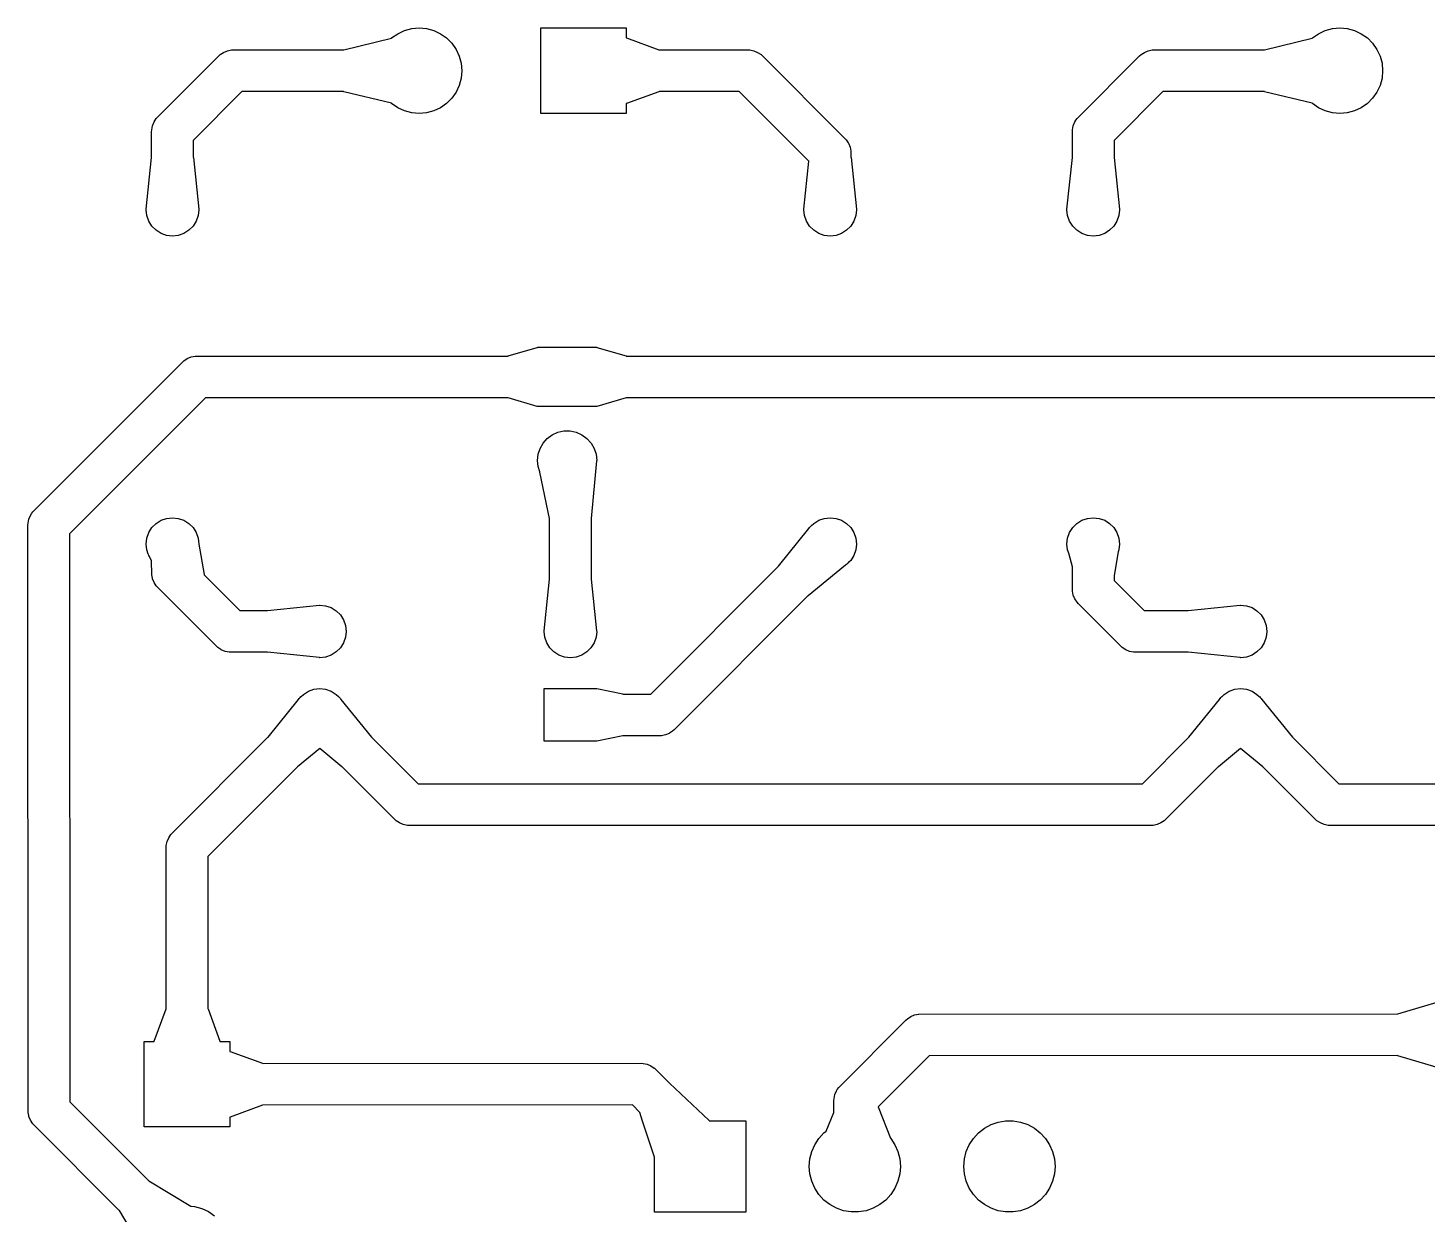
# Model space of a CAD drawing. Extents: x 52 to 194, y -148 to -75.
# Drawn here: x 51.86 to 94.4, y -111.45 to -75.39 of the extents above; entities that cross this region are included whole.
import ezdxf

# ---------------------------------------------------------------- set-up
doc = ezdxf.new("R2010")
doc.units = 0
doc.layers.add('BLACK', color=7, linetype='CONTINUOUS')

msp = doc.modelspace()

# ---------------------------------------------------------------- linework, layer by layer
at = {"layer": 'BLACK', "linetype": 'CONTINUOUS'}
for p, q in [((61.458934, -76.057826), (62.908382, -75.705135)), ((62.908382, -75.705135), (62.914376, -75.699142)), ((62.914376, -75.699142), (63.1, -75.569167)), ((63.1, -75.569167), (63.305374, -75.4734)), ((63.305374, -75.4734), (63.524257, -75.41475)), ((63.524257, -75.41475), (63.75, -75.395)), ((63.75, -75.395), (63.975743, -75.41475)), ((63.975743, -75.41475), (64.194626, -75.4734)), ((64.194626, -75.4734), (64.4, -75.569167)), ((64.4, -75.569167), (64.585624, -75.699142)), ((64.585624, -75.699142), (64.745858, -75.859376)), ((67.45, -77.995), (67.45, -75.395)), ((67.45, -75.395), (70.05, -75.395)), ((70.05, -75.395), (70.05, -75.697548)), ((70.05, -75.697548), (70.053547, -75.696595)), ((70.053547, -75.696595), (70.056041, -75.697205)), ((70.056041, -75.697205), (71.042313, -76.057194)), ((89.458934, -76.057826), (90.908382, -75.705135)), ((90.908382, -75.705135), (90.914376, -75.699142)), ((90.914376, -75.699142), (91.1, -75.569167)), ((91.1, -75.569167), (91.305374, -75.4734)), ((91.305374, -75.4734), (91.524257, -75.41475)), ((91.524257, -75.41475), (91.75, -75.395)), ((91.75, -75.395), (91.975743, -75.41475)), ((91.975743, -75.41475), (92.194626, -75.4734)), ((92.194626, -75.4734), (92.4, -75.569167)), ((92.4, -75.569167), (92.585624, -75.699142)), ((92.585624, -75.699142), (92.745858, -75.859376)), ((57.70216, -76.204138), (57.805663, -76.13498)), ((57.805663, -76.13498), (57.920669, -76.087343)), ((57.920669, -76.087343), (58.042759, -76.063057)), ((58.042759, -76.063057), (58.044625, -76.063057)), ((58.044625, -76.063057), (61.453298, -76.06123)), ((61.453298, -76.06123), (61.453427, -76.060921)), ((61.453427, -76.060921), (61.458934, -76.057826)), ((64.745858, -75.859376), (64.875833, -76.045)), ((64.875833, -76.045), (64.9716, -76.250374)), ((71.042313, -76.057194), (71.047146, -76.061631)), ((71.047146, -76.061631), (73.745, -76.06)), ((73.745, -76.06), (73.807221, -76.063057)), ((73.807221, -76.063057), (73.807241, -76.063057)), ((73.807241, -76.063057), (73.929331, -76.087343)), ((73.929331, -76.087343), (74.044337, -76.13498)), ((74.044337, -76.13498), (74.14784, -76.204138)), ((85.70216, -76.204138), (85.805663, -76.13498)), ((85.805663, -76.13498), (85.920669, -76.087343)), ((85.920669, -76.087343), (86.042759, -76.063057)), ((86.042759, -76.063057), (86.044625, -76.063057)), ((86.044625, -76.063057), (89.453298, -76.06123)), ((89.453298, -76.06123), (89.453427, -76.060921)), ((89.453427, -76.060921), (89.458934, -76.057826)), ((92.745858, -75.859376), (92.875833, -76.045)), ((92.875833, -76.045), (92.9716, -76.250374)), ((55.759576, -78.146721), (57.655987, -76.245987)), ((57.655987, -76.245987), (57.702149, -76.204148)), ((57.702149, -76.204148), (57.70216, -76.204138)), ((64.9716, -76.250374), (65.03025, -76.469257)), ((65.03025, -76.469257), (65.05, -76.695)), ((74.14784, -76.204138), (74.148428, -76.204726)), ((74.148428, -76.204726), (76.699013, -78.750987)), ((83.759576, -78.146721), (85.655987, -76.245987)), ((85.655987, -76.245987), (85.702149, -76.204148)), ((85.702149, -76.204148), (85.70216, -76.204138)), ((92.9716, -76.250374), (93.03025, -76.469257)), ((93.03025, -76.469257), (93.05, -76.695)), ((65.03025, -76.920743), (64.9716, -77.139626)), ((65.05, -76.695), (65.03025, -76.920743)), ((93.03025, -76.920743), (92.9716, -77.139626)), ((93.05, -76.695), (93.03025, -76.920743)), ((58.364367, -77.329861), (56.882353, -78.815254)), ((61.453507, -77.328205), (58.364367, -77.329861)), ((61.458934, -77.332173), (61.453507, -77.328205)), ((62.908381, -77.684863), (61.458934, -77.332173)), ((64.875833, -77.345), (64.745858, -77.530624)), ((64.9716, -77.139626), (64.875833, -77.345)), ((71.042312, -77.332806), (70.056041, -77.692794)), ((71.046573, -77.330088), (71.042312, -77.332806)), ((71.047184, -77.32861), (71.046573, -77.330088)), ((73.479425, -77.32714), (71.047184, -77.32861)), ((75.601994, -79.446111), (73.479425, -77.32714)), ((86.364367, -77.329861), (84.882353, -78.815254)), ((89.453507, -77.328205), (86.364367, -77.329861)), ((89.458934, -77.332173), (89.453507, -77.328205)), ((90.908381, -77.684863), (89.458934, -77.332173)), ((92.875833, -77.345), (92.745858, -77.530624)), ((92.9716, -77.139626), (92.875833, -77.345)), ((62.914376, -77.690858), (62.908381, -77.684863)), ((63.1, -77.820833), (62.914376, -77.690858)), ((63.305374, -77.9166), (63.1, -77.820833)), ((64.4, -77.820833), (64.194626, -77.9166)), ((64.585624, -77.690858), (64.4, -77.820833)), ((64.745858, -77.530624), (64.585624, -77.690858)), ((70.056041, -77.692794), (70.05, -77.692535)), ((70.05, -77.692535), (70.05, -77.995)), ((90.914376, -77.690858), (90.908381, -77.684863)), ((91.1, -77.820833), (90.914376, -77.690858)), ((91.305374, -77.9166), (91.1, -77.820833)), ((92.4, -77.820833), (92.194626, -77.9166)), ((92.585624, -77.690858), (92.4, -77.820833)), ((92.745858, -77.530624), (92.585624, -77.690858)), ((55.642343, -78.365669), (55.68998, -78.250663)), ((55.68998, -78.250663), (55.723389, -78.200663)), ((55.723389, -78.200663), (55.759138, -78.14716)), ((55.759138, -78.14716), (55.759576, -78.146721)), ((63.524257, -77.97525), (63.305374, -77.9166)), ((63.75, -77.995), (63.524257, -77.97525)), ((63.975743, -77.97525), (63.75, -77.995)), ((64.194626, -77.9166), (63.975743, -77.97525)), ((70.05, -77.995), (67.45, -77.995)), ((83.642343, -78.365669), (83.68998, -78.250663)), ((83.68998, -78.250663), (83.723389, -78.200663)), ((83.723389, -78.200663), (83.759138, -78.14716)), ((83.759138, -78.14716), (83.759576, -78.146721)), ((91.524257, -77.97525), (91.305374, -77.9166)), ((91.75, -77.995), (91.524257, -77.97525)), ((91.975743, -77.97525), (91.75, -77.995)), ((92.194626, -77.9166), (91.975743, -77.97525)), ((55.615, -78.55), (55.618057, -78.487779)), ((55.615976, -79.326688), (55.615, -78.55)), ((55.618057, -78.487759), (55.642343, -78.365669)), ((55.618057, -78.487779), (55.618057, -78.487759)), ((83.615, -78.55), (83.618057, -78.487779)), ((83.615976, -79.326688), (83.615, -78.55)), ((83.618057, -78.487759), (83.642343, -78.365669)), ((83.618057, -78.487779), (83.618057, -78.487759)), ((56.882353, -78.815254), (56.882993, -79.324005)), ((76.699013, -78.750987), (76.740852, -78.79715)), ((76.740852, -78.79715), (76.740862, -78.79716)), ((76.740862, -78.79716), (76.798057, -78.882759)), ((76.798057, -78.882759), (76.81002, -78.900663)), ((76.81002, -78.900663), (76.857657, -79.015669)), ((76.857657, -79.015669), (76.881943, -79.137759)), ((84.882353, -78.815254), (84.882993, -79.324005)), ((55.451327, -80.907129), (55.613917, -79.330499)), ((55.613917, -79.330499), (55.615976, -79.326688)), ((56.882993, -79.324005), (56.886083, -79.3305)), ((56.886083, -79.3305), (57.048671, -80.907116)), ((75.451327, -80.907129), (75.601994, -79.446111)), ((76.881943, -79.137759), (76.881943, -79.138341)), ((76.881943, -79.138341), (76.88226, -79.323237)), ((76.88226, -79.323237), (76.882718, -79.323427)), ((76.882718, -79.323427), (76.886083, -79.3305)), ((76.886083, -79.3305), (77.048671, -80.907116)), ((83.451327, -80.907129), (83.613917, -79.330499)), ((83.613917, -79.330499), (83.615976, -79.326688)), ((84.882993, -79.324005), (84.886083, -79.3305)), ((84.886083, -79.3305), (85.048671, -80.907116)), ((55.45, -80.92), (55.451306, -80.9084)), ((55.470058, -81.098017), (55.45, -80.92)), ((55.451266, -80.908301), (55.451327, -80.907129)), ((55.451306, -80.9084), (55.451266, -80.908301)), ((55.529225, -81.267107), (55.470058, -81.098017)), ((57.029942, -81.098017), (56.970775, -81.267107)), ((57.05, -80.92), (57.029942, -81.098017)), ((57.048671, -80.907116), (57.048581, -80.907414)), ((57.048581, -80.907414), (57.05, -80.92)), ((75.45, -80.92), (75.451306, -80.9084)), ((75.470058, -81.098017), (75.45, -80.92)), ((75.451266, -80.908301), (75.451327, -80.907129)), ((75.451306, -80.9084), (75.451266, -80.908301)), ((75.529225, -81.267107), (75.470058, -81.098017)), ((77.029942, -81.098017), (76.970775, -81.267107)), ((77.05, -80.92), (77.029942, -81.098017)), ((77.048671, -80.907116), (77.048581, -80.907414)), ((77.048581, -80.907414), (77.05, -80.92)), ((83.45, -80.92), (83.451306, -80.9084)), ((83.470058, -81.098017), (83.45, -80.92)), ((83.451266, -80.908301), (83.451327, -80.907129)), ((83.451306, -80.9084), (83.451266, -80.908301)), ((83.529225, -81.267107), (83.470058, -81.098017)), ((85.029942, -81.098017), (84.970775, -81.267107)), ((85.05, -80.92), (85.029942, -81.098017)), ((85.048671, -80.907116), (85.048581, -80.907414)), ((85.048581, -80.907414), (85.05, -80.92)), ((55.624535, -81.418792), (55.529225, -81.267107)), ((55.751208, -81.545465), (55.624535, -81.418792)), ((55.902893, -81.640775), (55.751208, -81.545465)), ((56.071983, -81.699942), (55.902893, -81.640775)), ((56.597107, -81.640775), (56.428017, -81.699942)), ((56.748792, -81.545465), (56.597107, -81.640775)), ((56.875465, -81.418792), (56.748792, -81.545465)), ((56.970775, -81.267107), (56.875465, -81.418792)), ((75.624535, -81.418792), (75.529225, -81.267107)), ((75.751208, -81.545465), (75.624535, -81.418792)), ((75.902893, -81.640775), (75.751208, -81.545465)), ((76.071983, -81.699942), (75.902893, -81.640775)), ((76.597107, -81.640775), (76.428017, -81.699942)), ((76.748792, -81.545465), (76.597107, -81.640775)), ((76.875465, -81.418792), (76.748792, -81.545465)), ((76.970775, -81.267107), (76.875465, -81.418792)), ((83.624535, -81.418792), (83.529225, -81.267107)), ((83.751208, -81.545465), (83.624535, -81.418792)), ((83.902893, -81.640775), (83.751208, -81.545465)), ((84.071983, -81.699942), (83.902893, -81.640775)), ((84.597107, -81.640775), (84.428017, -81.699942)), ((84.748792, -81.545465), (84.597107, -81.640775)), ((84.875465, -81.418792), (84.748792, -81.545465)), ((84.970775, -81.267107), (84.875465, -81.418792)), ((56.25, -81.72), (56.071983, -81.699942)), ((56.428017, -81.699942), (56.25, -81.72)), ((76.25, -81.72), (76.071983, -81.699942)), ((76.428017, -81.699942), (76.25, -81.72)), ((84.25, -81.72), (84.071983, -81.699942)), ((84.428017, -81.699942), (84.25, -81.72)), ((56.550987, -85.550987), (56.59715, -85.509147)), ((56.59715, -85.509147), (56.59716, -85.509138)), ((56.59716, -85.509138), (56.700663, -85.43998)), ((56.700663, -85.43998), (56.815669, -85.392343)), ((56.815669, -85.392343), (56.937759, -85.368057)), ((56.937759, -85.368057), (56.941458, -85.368057)), ((56.941458, -85.368057), (66.453424, -85.365485)), ((66.453424, -85.365485), (66.453427, -85.365479)), ((66.453427, -85.365479), (66.458395, -85.362528)), ((66.458395, -85.362528), (67.343339, -85.101961)), ((67.343339, -85.101961), (67.35, -85.102672)), ((67.35, -85.102672), (67.35, -85.1)), ((67.35, -85.1), (69.15, -85.1)), ((69.15, -85.1), (69.15, -85.102874)), ((69.15, -85.102874), (69.153362, -85.101485)), ((69.153362, -85.101485), (69.156659, -85.10196)), ((69.156659, -85.10196), (70.041605, -85.362528)), ((70.041605, -85.362528), (70.048375, -85.367993)), ((70.048375, -85.367993), (95.4, -85.367117)), ((52.002189, -90.104108), (56.550987, -85.550987)), ((57.258991, -86.634929), (53.123998, -90.773853)), ((66.452168, -86.632444), (57.258991, -86.634929)), ((66.458395, -86.637471), (66.452168, -86.632444)), ((67.343338, -86.898038), (66.458395, -86.637471)), ((70.041605, -86.637471), (69.156661, -86.898038)), ((70.045869, -86.634937), (70.041605, -86.637471)), ((95.4, -86.634061), (70.045869, -86.634937)), ((67.346636, -86.898514), (67.343338, -86.898038)), ((67.35, -86.897123), (67.346636, -86.898514)), ((67.35, -86.9), (67.35, -86.897123)), ((69.15, -86.9), (67.35, -86.9)), ((69.156661, -86.898038), (69.15, -86.897326)), ((69.15, -86.897326), (69.15, -86.9)), ((67.427809, -88.173937), (67.521885, -88.010993)), ((67.521885, -88.010993), (67.647782, -87.87117)), ((67.647782, -87.87117), (67.8, -87.760577)), ((67.8, -87.760577), (67.971885, -87.684049)), ((67.971885, -87.684049), (68.155924, -87.64493)), ((68.155924, -87.64493), (68.344076, -87.64493)), ((68.344076, -87.64493), (68.528115, -87.684049)), ((68.528115, -87.684049), (68.7, -87.760577)), ((68.7, -87.760577), (68.852218, -87.87117)), ((68.852218, -87.87117), (68.978115, -88.010993)), ((68.978115, -88.010993), (69.072191, -88.173937)), ((67.35, -88.54), (67.369667, -88.352879)), ((67.369667, -88.352879), (67.427809, -88.173937)), ((69.072191, -88.173937), (69.130333, -88.352879)), ((69.130333, -88.352879), (69.15, -88.54)), ((67.369667, -88.727121), (67.35, -88.54)), ((67.421717, -88.887315), (67.369667, -88.727121)), ((67.420462, -88.893877), (67.421717, -88.887315)), ((67.712806, -90.309489), (67.420462, -88.893877)), ((69.148816, -88.552765), (68.985984, -90.309489)), ((69.15, -88.54), (69.148789, -88.551513)), ((69.148789, -88.551513), (69.148866, -88.551698)), ((69.148866, -88.551698), (69.148816, -88.552765)), ((51.93198, -90.208663), (51.975816, -90.143058)), ((51.975816, -90.143058), (52.001138, -90.10516)), ((52.001138, -90.10516), (52.002189, -90.104108)), ((51.857, -90.508), (51.860057, -90.445779)), ((51.860057, -108.352336), (51.857, -90.508)), ((51.860057, -90.445759), (51.884343, -90.323669)), ((51.860057, -90.445779), (51.860057, -90.445759)), ((51.884343, -90.323669), (51.93198, -90.208663)), ((55.529225, -90.732893), (55.624535, -90.581208)), ((55.624535, -90.581208), (55.751208, -90.454535)), ((55.751208, -90.454535), (55.902893, -90.359225)), ((55.902893, -90.359225), (56.071983, -90.300058)), ((56.071983, -90.300058), (56.25, -90.28)), ((56.25, -90.28), (56.428017, -90.300058)), ((56.428017, -90.300058), (56.597107, -90.359225)), ((56.597107, -90.359225), (56.748792, -90.454535)), ((56.748792, -90.454535), (56.875465, -90.581208)), ((56.875465, -90.581208), (56.970775, -90.732893)), ((67.713072, -90.310775), (67.712806, -90.309489)), ((67.715993, -90.316194), (67.713072, -90.310775)), ((67.717075, -92.139655), (67.715993, -90.316194)), ((68.985984, -90.309489), (68.982972, -90.315201)), ((68.982972, -90.315201), (68.984054, -92.141237)), ((74.676273, -91.754169), (75.606186, -90.610409)), ((75.606186, -90.610409), (75.624535, -90.581208)), ((75.624535, -90.581208), (75.65338, -90.552362)), ((75.65338, -90.552362), (75.676145, -90.524363)), ((75.676145, -90.524363), (75.684022, -90.520107)), ((75.684022, -90.520107), (75.685265, -90.520477)), ((75.685265, -90.520477), (75.751208, -90.454535)), ((75.751208, -90.454535), (75.902893, -90.359225)), ((75.902893, -90.359225), (76.071983, -90.300058)), ((76.071983, -90.300058), (76.25, -90.28)), ((76.25, -90.28), (76.428017, -90.300058)), ((76.428017, -90.300058), (76.597107, -90.359225)), ((76.597107, -90.359225), (76.748792, -90.454535)), ((76.748792, -90.454535), (76.875465, -90.581208)), ((76.875465, -90.581208), (76.970775, -90.732893)), ((83.529225, -90.732893), (83.624535, -90.581208)), ((83.624535, -90.581208), (83.751208, -90.454535)), ((83.751208, -90.454535), (83.902893, -90.359225)), ((83.902893, -90.359225), (84.071983, -90.300058)), ((84.071983, -90.300058), (84.25, -90.28)), ((84.25, -90.28), (84.428017, -90.300058)), ((84.428017, -90.300058), (84.597107, -90.359225)), ((84.597107, -90.359225), (84.748792, -90.454535)), ((84.748792, -90.454535), (84.875465, -90.581208)), ((84.875465, -90.581208), (84.970775, -90.732893)), ((53.123998, -90.773853), (53.126955, -108.038018)), ((55.45, -91.08), (55.470058, -90.901983)), ((55.470058, -90.901983), (55.529225, -90.732893)), ((56.970775, -90.732893), (57.029942, -90.901983)), ((57.029942, -90.901983), (57.05, -91.08)), ((76.970775, -90.732893), (77.029942, -90.901983)), ((77.029942, -90.901983), (77.05, -91.08)), ((83.45, -91.08), (83.470058, -90.901983)), ((83.470058, -90.901983), (83.529225, -90.732893)), ((84.970775, -90.732893), (85.029942, -90.901983)), ((85.029942, -90.901983), (85.05, -91.08)), ((55.470058, -91.258017), (55.45, -91.08)), ((55.516158, -91.389765), (55.470058, -91.258017)), ((55.516875, -91.397487), (55.516158, -91.389765)), ((55.522777, -91.408679), (55.516875, -91.397487)), ((55.529225, -91.427107), (55.522777, -91.408679)), ((55.549553, -91.45946), (55.529225, -91.427107)), ((55.616662, -91.586726), (55.549553, -91.45946)), ((57.05, -91.08), (57.049408, -91.085249)), ((57.049408, -91.085249), (57.051702, -91.08966)), ((57.051702, -91.08966), (57.214142, -92.011177)), ((76.970775, -91.427107), (76.875465, -91.578792)), ((77.029942, -91.258017), (76.970775, -91.427107)), ((77.05, -91.08), (77.029942, -91.258017)), ((83.470058, -91.258017), (83.45, -91.08)), ((83.515129, -91.386824), (83.470058, -91.258017)), ((83.513575, -91.396061), (83.514725, -91.38718)), ((83.616488, -91.776933), (83.513575, -91.396061)), ((83.514725, -91.38718), (83.515129, -91.386824)), ((85.008313, -91.319828), (84.884112, -92.034371)), ((85.029942, -91.258017), (85.008313, -91.319828)), ((85.05, -91.08), (85.029942, -91.258017)), ((55.618057, -92.011936), (55.616662, -91.586726)), ((70.795821, -95.640286), (74.674916, -91.757987)), ((74.674916, -91.757987), (74.676273, -91.754169)), ((76.719582, -91.723818), (75.575833, -92.653724)), ((76.748792, -91.705465), (76.719582, -91.723818)), ((76.777646, -91.67661), (76.748792, -91.705465)), ((76.805635, -91.653855), (76.777646, -91.67661)), ((76.806517, -91.65306), (76.805635, -91.653855)), ((76.809954, -91.644792), (76.806517, -91.65306)), ((76.875465, -91.578792), (76.809811, -91.644445)), ((76.809811, -91.644445), (76.809954, -91.644792)), ((83.618057, -92.511772), (83.616488, -91.776933)), ((55.618057, -92.012241), (55.618057, -92.011936)), ((55.639047, -92.117759), (55.618057, -92.012241)), ((55.642343, -92.134331), (55.639047, -92.117759)), ((55.68998, -92.249337), (55.642343, -92.134331)), ((55.759138, -92.35284), (55.68998, -92.249337)), ((57.214142, -92.011177), (57.2127, -92.017677)), ((57.2127, -92.017677), (58.300286, -93.102694)), ((67.551327, -93.722129), (67.713917, -92.145499)), ((67.713917, -92.145499), (67.717075, -92.139655)), ((68.984054, -92.141237), (68.986083, -92.1455)), ((68.986083, -92.1455), (69.148671, -93.722116)), ((84.884112, -92.034371), (84.884444, -92.189991)), ((84.884444, -92.189991), (85.800179, -93.10275)), ((55.759147, -92.352849), (55.759138, -92.35284)), ((55.800987, -92.399013), (55.759147, -92.352849)), ((57.631736, -94.225438), (55.800987, -92.399013)), ((75.568866, -92.655802), (71.504013, -96.724013)), ((75.575833, -92.653724), (75.568866, -92.655802)), ((83.618057, -92.512241), (83.618057, -92.511772)), ((83.64203, -92.632759), (83.618057, -92.512241)), ((83.642343, -92.634331), (83.64203, -92.632759)), ((83.68998, -92.749337), (83.642343, -92.634331)), ((58.300286, -93.102694), (59.134504, -93.101769)), ((59.134504, -93.101769), (59.140499, -93.098917)), ((59.140499, -93.098917), (60.717117, -92.936328)), ((60.717117, -92.936328), (60.717417, -92.936417)), ((60.717417, -92.936417), (60.73, -92.935)), ((60.73, -92.935), (60.908017, -92.955058)), ((60.908017, -92.955058), (61.077107, -93.014225)), ((61.077107, -93.014225), (61.228792, -93.109535)), ((61.228792, -93.109535), (61.355465, -93.236208)), ((83.759138, -92.85284), (83.68998, -92.749337)), ((83.759147, -92.852849), (83.759138, -92.85284)), ((83.800987, -92.899013), (83.759147, -92.852849)), ((85.131852, -94.225554), (83.800987, -92.899013)), ((85.800179, -93.10275), (87.135076, -93.101497)), ((87.135076, -93.101497), (87.140499, -93.098917)), ((87.140499, -93.098917), (88.717117, -92.936328)), ((88.717117, -92.936328), (88.717417, -92.936417)), ((88.717417, -92.936417), (88.73, -92.935)), ((88.73, -92.935), (88.908017, -92.955058)), ((88.908017, -92.955058), (89.077107, -93.014225)), ((89.077107, -93.014225), (89.228792, -93.109535)), ((89.228792, -93.109535), (89.355465, -93.236208)), ((61.355465, -93.236208), (61.450775, -93.387893)), ((61.450775, -93.387893), (61.509942, -93.556983)), ((61.509942, -93.556983), (61.53, -93.735)), ((89.355465, -93.236208), (89.450775, -93.387893)), ((89.450775, -93.387893), (89.509942, -93.556983)), ((89.509942, -93.556983), (89.53, -93.735)), ((61.509942, -93.913017), (61.450775, -94.082107)), ((61.53, -93.735), (61.509942, -93.913017)), ((67.55, -93.735), (67.551306, -93.7234)), ((67.570058, -93.913017), (67.55, -93.735)), ((67.551266, -93.723301), (67.551327, -93.722129)), ((67.551306, -93.7234), (67.551266, -93.723301)), ((67.629225, -94.082107), (67.570058, -93.913017)), ((69.129942, -93.913017), (69.070775, -94.082107)), ((69.15, -93.735), (69.129942, -93.913017)), ((69.148671, -93.722116), (69.148581, -93.722414)), ((69.148581, -93.722414), (69.15, -93.735)), ((89.509942, -93.913017), (89.450775, -94.082107)), ((89.53, -93.735), (89.509942, -93.913017)), ((57.63216, -94.225862), (57.631736, -94.225438)), ((57.720697, -94.28502), (57.63216, -94.225862)), ((57.735663, -94.29502), (57.720697, -94.28502)), ((57.850669, -94.342657), (57.735663, -94.29502)), ((57.972759, -94.366943), (57.850669, -94.342657)), ((57.972779, -94.366943), (57.972759, -94.366943)), ((58.035, -94.37), (57.972779, -94.366943)), ((59.136237, -94.368778), (58.035, -94.37)), ((59.1405, -94.371082), (59.136237, -94.368778)), ((60.717116, -94.533671), (59.1405, -94.371082)), ((61.228792, -94.360465), (61.077107, -94.455775)), ((61.355465, -94.233792), (61.228792, -94.360465)), ((61.450775, -94.082107), (61.355465, -94.233792)), ((67.724535, -94.233792), (67.629225, -94.082107)), ((67.851208, -94.360465), (67.724535, -94.233792)), ((68.002893, -94.455775), (67.851208, -94.360465)), ((68.848792, -94.360465), (68.697107, -94.455775)), ((68.975465, -94.233792), (68.848792, -94.360465)), ((69.070775, -94.082107), (68.975465, -94.233792)), ((85.13216, -94.225862), (85.131852, -94.225554)), ((85.235663, -94.29502), (85.13216, -94.225862)), ((85.350669, -94.342657), (85.235663, -94.29502)), ((85.472759, -94.366942), (85.350669, -94.342657)), ((85.535, -94.37), (85.472759, -94.366942)), ((87.135716, -94.368497), (85.535, -94.37)), ((87.1405, -94.371082), (87.135716, -94.368497)), ((88.717116, -94.533671), (87.1405, -94.371082)), ((89.228792, -94.360465), (89.077107, -94.455775)), ((89.355465, -94.233792), (89.228792, -94.360465)), ((89.450775, -94.082107), (89.355465, -94.233792)), ((60.718301, -94.533733), (60.717116, -94.533671)), ((60.718398, -94.533692), (60.718301, -94.533733)), ((60.73, -94.535), (60.718398, -94.533692)), ((60.908017, -94.514942), (60.73, -94.535)), ((61.077107, -94.455775), (60.908017, -94.514942)), ((68.171983, -94.514942), (68.002893, -94.455775)), ((68.35, -94.535), (68.171983, -94.514942)), ((68.528017, -94.514942), (68.35, -94.535)), ((68.697107, -94.455775), (68.528017, -94.514942)), ((88.718301, -94.533733), (88.717116, -94.533671)), ((88.718398, -94.533692), (88.718301, -94.533733)), ((88.73, -94.535), (88.718398, -94.533692)), ((88.908017, -94.514942), (88.73, -94.535)), ((89.077107, -94.455775), (88.908017, -94.514942)), ((60.156145, -95.719363), (60.164022, -95.715107)), ((60.164022, -95.715107), (60.165265, -95.715477)), ((60.165265, -95.715477), (60.231208, -95.649535)), ((60.231208, -95.649535), (60.382893, -95.554225)), ((60.382893, -95.554225), (60.551983, -95.495058)), ((60.551983, -95.495058), (60.73, -95.475)), ((60.73, -95.475), (60.908017, -95.495058)), ((60.908017, -95.495058), (61.077107, -95.554225)), ((61.077107, -95.554225), (61.228792, -95.649535)), ((61.228792, -95.649535), (61.294445, -95.715188)), ((61.294445, -95.715188), (61.294792, -95.715045)), ((61.294792, -95.715045), (61.30306, -95.718482)), ((61.30306, -95.718482), (61.303855, -95.719364)), ((67.55, -97.075), (67.55, -95.475)), ((67.55, -95.475), (69.15, -95.475)), ((69.15, -95.475), (69.15, -95.477608)), ((69.15, -95.477608), (69.153815, -95.476031)), ((69.153815, -95.476031), (69.156163, -95.476271)), ((69.156163, -95.476271), (69.940663, -95.638074)), ((69.940663, -95.638074), (69.945309, -95.641226)), ((69.945309, -95.641226), (70.795821, -95.640286)), ((88.156145, -95.719363), (88.164022, -95.715107)), ((88.164022, -95.715107), (88.165265, -95.715477)), ((88.165265, -95.715477), (88.231208, -95.649535)), ((88.231208, -95.649535), (88.382893, -95.554225)), ((88.382893, -95.554225), (88.551983, -95.495058)), ((88.551983, -95.495058), (88.73, -95.475)), ((88.73, -95.475), (88.908017, -95.495058)), ((88.908017, -95.495058), (89.077107, -95.554225)), ((89.077107, -95.554225), (89.228792, -95.649535)), ((89.228792, -95.649535), (89.294445, -95.715188)), ((89.294445, -95.715188), (89.294792, -95.715045)), ((89.294792, -95.715045), (89.30306, -95.718482)), ((89.30306, -95.718482), (89.303855, -95.719364)), ((59.156273, -96.949169), (60.086186, -95.805409)), ((60.086186, -95.805409), (60.104535, -95.776208)), ((60.104535, -95.776208), (60.13338, -95.747362)), ((60.13338, -95.747362), (60.156145, -95.719363)), ((61.303855, -95.719364), (61.326615, -95.747358)), ((61.326615, -95.747358), (61.355465, -95.776208)), ((61.355465, -95.776208), (61.373816, -95.805413)), ((61.373816, -95.805413), (62.303724, -96.949167)), ((87.156273, -96.949169), (88.086186, -95.805409)), ((88.086186, -95.805409), (88.104535, -95.776208)), ((88.104535, -95.776208), (88.13338, -95.747362)), ((88.13338, -95.747362), (88.156145, -95.719363)), ((89.303855, -95.719364), (89.326615, -95.747358)), ((89.326615, -95.747358), (89.355465, -95.776208)), ((89.355465, -95.776208), (89.373816, -95.805413)), ((89.373816, -95.805413), (90.303724, -96.949167)), ((56.20508, -99.906217), (59.154771, -96.953397)), ((59.154771, -96.953397), (59.156273, -96.949169)), ((62.303724, -96.949167), (62.305436, -96.954904)), ((62.305436, -96.954904), (63.720753, -98.368013)), ((69.940663, -96.911925), (69.156171, -97.073727)), ((69.946573, -96.908739), (69.940663, -96.911925)), ((69.946781, -96.908235), (69.946573, -96.908739)), ((71.116336, -96.906943), (69.946781, -96.908235)), ((71.117241, -96.906943), (71.116336, -96.906943)), ((71.239331, -96.882657), (71.117241, -96.906943)), ((71.354337, -96.83502), (71.239331, -96.882657)), ((71.359584, -96.831514), (71.354337, -96.83502)), ((71.45784, -96.765862), (71.359584, -96.831514)), ((71.457849, -96.765852), (71.45784, -96.765862)), ((71.504013, -96.724013), (71.457849, -96.765852)), ((85.745901, -98.365035), (87.154459, -96.954275)), ((87.154459, -96.954275), (87.156273, -96.949169)), ((90.303724, -96.949167), (90.305436, -96.954904)), ((90.305436, -96.954904), (91.720753, -98.368014)), ((60.729999, -97.300604), (60.055833, -97.848724)), ((61.404167, -97.848724), (60.729999, -97.300604)), ((69.15, -97.075), (67.55, -97.075)), ((69.156171, -97.073727), (69.15, -97.072544)), ((69.15, -97.072544), (69.15, -97.075)), ((88.729999, -97.300604), (88.055833, -97.848724)), ((89.404167, -97.848724), (88.729999, -97.300604)), ((60.049258, -97.850685), (57.32708, -100.575751)), ((60.055833, -97.848724), (60.049258, -97.850685)), ((61.409273, -97.850538), (61.404167, -97.848724)), ((63.05152, -99.490222), (61.409273, -97.850538)), ((88.050095, -97.850435), (86.454013, -99.449013)), ((88.055833, -97.848724), (88.050095, -97.850435)), ((89.409273, -97.850538), (89.404167, -97.848724)), ((91.05152, -99.490222), (89.409273, -97.850538)), ((63.720753, -98.368013), (85.745901, -98.365035)), ((91.720753, -98.368014), (113.935901, -98.365034)), ((63.05216, -99.490862), (63.05152, -99.490222)), ((63.155663, -99.56002), (63.05216, -99.490862)), ((86.40784, -99.490862), (86.304337, -99.56002)), ((86.407849, -99.490852), (86.40784, -99.490862)), ((86.454013, -99.449013), (86.407849, -99.490852)), ((91.05216, -99.490862), (91.05152, -99.490222)), ((91.155663, -99.56002), (91.05216, -99.490862)), ((56.13498, -100.010663), (56.204138, -99.90716)), ((56.204138, -99.90716), (56.20508, -99.906217)), ((63.270669, -99.607657), (63.155663, -99.56002)), ((63.392759, -99.631943), (63.270669, -99.607657)), ((63.392779, -99.631943), (63.392759, -99.631943)), ((63.455, -99.635), (63.392779, -99.631943)), ((86.059847, -99.631943), (63.455, -99.635)), ((86.067241, -99.631943), (86.059847, -99.631943)), ((86.189331, -99.607657), (86.067241, -99.631943)), ((86.304337, -99.56002), (86.189331, -99.607657)), ((91.270669, -99.607657), (91.155663, -99.56002)), ((91.392759, -99.631943), (91.270669, -99.607657)), ((91.392779, -99.631943), (91.392759, -99.631943)), ((91.455, -99.635), (91.392779, -99.631943)), ((114.249784, -99.631943), (91.455, -99.635)), ((56.06, -100.31), (56.063057, -100.247779)), ((56.062062, -105.202384), (56.06, -100.31)), ((56.063057, -100.247759), (56.087343, -100.125669)), ((56.063057, -100.247779), (56.063057, -100.247759)), ((56.087343, -100.125669), (56.13498, -100.010663)), ((57.32708, -100.575751), (57.329031, -105.202989)), ((93.508357, -105.362509), (94.711111, -105.004136)), ((55.697205, -106.193958), (56.057194, -105.207688)), ((56.057194, -105.207688), (56.062062, -105.202384)), ((57.329031, -105.202989), (57.330088, -105.203427)), ((57.330088, -105.203427), (57.332806, -105.207688)), ((57.332806, -105.207688), (57.692794, -106.193958)), ((78.59716, -105.509138), (78.700663, -105.43998)), ((78.700663, -105.43998), (78.815669, -105.392343)), ((78.815669, -105.392343), (78.937759, -105.368057)), ((78.937759, -105.368057), (78.943666, -105.368057)), ((78.943666, -105.368057), (93.503367, -105.365591)), ((93.503367, -105.365591), (93.503427, -105.365449)), ((93.503427, -105.365449), (93.508357, -105.362509)), ((76.50961, -107.596687), (78.550987, -105.550987)), ((78.550987, -105.550987), (78.597149, -105.509148)), ((78.597149, -105.509148), (78.59716, -105.509138)), ((55.395, -108.8), (55.395, -106.2)), ((55.395, -106.2), (55.697549, -106.2)), ((55.696595, -106.196452), (55.697205, -106.193958)), ((55.697549, -106.2), (55.696595, -106.196452)), ((57.692794, -106.193958), (57.692535, -106.2)), ((57.692535, -106.2), (57.995, -106.2)), ((57.995, -106.2), (57.995, -106.502548)), ((57.995, -106.502548), (57.998547, -106.501595)), ((57.998547, -106.501595), (58.001041, -106.502205)), ((58.001041, -106.502205), (58.987313, -106.862194)), ((79.259235, -106.634956), (77.707544, -108.189934)), ((93.502272, -106.632544), (79.259235, -106.634956)), ((93.508359, -106.63749), (93.502272, -106.632544)), ((94.71111, -106.995862), (93.508359, -106.63749)), ((58.987313, -106.862194), (58.993133, -106.867537)), ((58.993133, -106.867537), (70.5, -106.865)), ((70.5, -106.865), (70.562221, -106.868057)), ((70.562221, -106.868057), (70.562241, -106.868057)), ((70.562241, -106.868057), (70.684331, -106.892343)), ((70.684331, -106.892343), (70.799337, -106.93998)), ((70.799337, -106.93998), (70.90284, -107.009138)), ((70.90284, -107.009138), (70.903265, -107.009563)), ((70.903265, -107.009563), (71.356501, -107.461737)), ((71.356501, -107.461737), (71.362673, -107.464193)), ((71.362673, -107.464193), (72.573003, -108.608054)), ((76.463771, -107.665057), (76.509138, -107.59716)), ((76.509138, -107.59716), (76.50961, -107.596687)), ((53.126955, -108.038018), (55.529694, -110.438311)), ((76.365, -108), (76.368057, -107.937779)), ((76.365526, -108.355277), (76.365, -108)), ((76.368057, -107.937759), (76.392343, -107.815669)), ((76.368057, -107.937779), (76.368057, -107.937759)), ((76.392343, -107.815669), (76.43998, -107.700663)), ((76.43998, -107.700663), (76.463771, -107.665057)), ((51.860057, -108.359241), (51.860057, -108.352336)), ((51.879248, -108.455718), (51.860057, -108.359241)), ((51.884343, -108.481331), (51.879248, -108.455718)), ((51.93198, -108.596337), (51.884343, -108.481331)), ((58.987312, -108.137806), (58.001041, -108.497794)), ((58.991573, -108.135088), (58.987312, -108.137806)), ((58.991819, -108.134493), (58.991573, -108.135088)), ((70.234418, -108.132014), (58.991819, -108.134493)), ((70.459036, -108.356106), (70.234418, -108.132014)), ((70.458672, -108.361267), (70.459036, -108.356106)), ((70.54469, -108.618846), (70.458672, -108.361267)), ((76.126125, -108.927926), (76.365526, -108.355277)), ((77.707544, -108.189934), (77.709003, -108.192149)), ((77.709003, -108.192149), (78.087022, -109.139187)), ((52.001138, -108.69984), (51.93198, -108.596337)), ((52.001147, -108.699849), (52.001138, -108.69984)), ((52.042987, -108.746013), (52.001147, -108.699849)), ((54.633859, -111.334248), (52.042987, -108.746013)), ((57.995, -108.8), (55.395, -108.8)), ((58.001041, -108.497794), (57.995, -108.497535)), ((57.995, -108.497535), (57.995, -108.8)), ((70.910355, -109.713816), (70.54469, -108.618846)), ((72.573003, -108.608054), (72.574993, -108.6125)), ((72.574993, -108.6125), (73.6875, -108.6125)), ((73.6875, -108.6125), (73.6875, -111.3875)), ((80.760272, -108.979183), (80.941109, -108.838432)), ((80.941109, -108.838432), (81.142648, -108.729365)), ((81.142648, -108.729365), (81.359389, -108.654957)), ((81.359389, -108.654957), (81.585421, -108.617239)), ((81.585421, -108.617239), (81.814579, -108.617239)), ((81.814579, -108.617239), (82.040611, -108.654957)), ((82.040611, -108.654957), (82.257352, -108.729365)), ((82.257352, -108.729365), (82.458891, -108.838432)), ((82.458891, -108.838432), (82.639728, -108.979183)), ((75.77973, -109.339623), (75.905068, -109.14778)), ((75.905068, -109.14778), (76.060272, -108.979183)), ((76.060272, -108.979183), (76.126125, -108.927926)), ((78.087022, -109.139187), (78.094932, -109.14778)), ((78.094932, -109.14778), (78.22027, -109.339623)), ((80.47973, -109.339623), (80.605068, -109.14778)), ((80.605068, -109.14778), (80.760272, -108.979183)), ((82.639728, -108.979183), (82.794932, -109.14778)), ((82.794932, -109.14778), (82.92027, -109.339623)), ((70.911705, -109.716581), (70.910355, -109.713816)), ((70.9125, -109.717115), (70.911705, -109.716581)), ((70.9125, -111.3875), (70.9125, -109.717115)), ((75.631424, -109.771625), (75.687679, -109.549479)), ((75.687679, -109.549479), (75.77973, -109.339623)), ((78.22027, -109.339623), (78.312321, -109.549479)), ((78.312321, -109.549479), (78.368576, -109.771625)), ((80.331424, -109.771625), (80.387679, -109.549479)), ((80.387679, -109.549479), (80.47973, -109.339623)), ((82.92027, -109.339623), (83.012321, -109.549479)), ((83.012321, -109.549479), (83.068576, -109.771625)), ((75.6125, -110), (75.631424, -109.771625)), ((75.631424, -110.228375), (75.6125, -110)), ((78.368576, -109.771625), (78.3875, -110)), ((78.3875, -110), (78.368576, -110.228375)), ((80.3125, -110), (80.331424, -109.771625)), ((80.331424, -110.228375), (80.3125, -110)), ((83.068576, -109.771625), (83.0875, -110)), ((83.0875, -110), (83.068576, -110.228375)), ((55.529694, -110.438311), (55.529972, -110.438197)), ((55.529972, -110.438197), (55.536015, -110.439878)), ((55.536015, -110.439878), (56.813392, -111.210357)), ((75.687679, -110.450521), (75.631424, -110.228375)), ((75.77973, -110.660377), (75.687679, -110.450521)), ((78.312321, -110.450521), (78.22027, -110.660377)), ((78.368576, -110.228375), (78.312321, -110.450521)), ((80.387679, -110.450521), (80.331424, -110.228375)), ((80.47973, -110.660377), (80.387679, -110.450521)), ((83.012321, -110.450521), (82.92027, -110.660377)), ((83.068576, -110.228375), (83.012321, -110.450521)), ((75.905068, -110.85222), (75.77973, -110.660377)), ((76.060272, -111.020817), (75.905068, -110.85222)), ((76.241109, -111.161568), (76.060272, -111.020817)), ((77.939728, -111.020817), (77.758891, -111.161568)), ((78.094932, -110.85222), (77.939728, -111.020817)), ((78.22027, -110.660377), (78.094932, -110.85222)), ((80.605068, -110.85222), (80.47973, -110.660377)), ((80.760272, -111.020817), (80.605068, -110.85222)), ((80.941109, -111.161568), (80.760272, -111.020817)), ((82.639728, -111.020817), (82.458891, -111.161568)), ((82.794932, -110.85222), (82.639728, -111.020817)), ((82.92027, -110.660377), (82.794932, -110.85222)), ((54.63489, -111.341017), (54.633859, -111.334248)), ((55.330355, -112.491302), (54.63489, -111.341017)), ((56.813392, -111.210357), (56.920743, -111.21975)), ((56.920743, -111.21975), (57.139626, -111.2784)), ((57.139626, -111.2784), (57.345, -111.374167)), ((57.345, -111.374167), (57.530624, -111.504142)), ((73.6875, -111.3875), (70.9125, -111.3875)), ((76.442648, -111.270635), (76.241109, -111.161568)), ((76.659389, -111.345043), (76.442648, -111.270635)), ((76.885421, -111.382761), (76.659389, -111.345043)), ((77.114579, -111.382761), (76.885421, -111.382761)), ((77.340611, -111.345043), (77.114579, -111.382761)), ((77.557352, -111.270635), (77.340611, -111.345043)), ((77.758891, -111.161568), (77.557352, -111.270635)), ((81.142648, -111.270635), (80.941109, -111.161568)), ((81.359389, -111.345043), (81.142648, -111.270635)), ((81.585421, -111.382761), (81.359389, -111.345043)), ((81.814579, -111.382761), (81.585421, -111.382761)), ((82.040611, -111.345043), (81.814579, -111.382761)), ((82.257352, -111.270635), (82.040611, -111.345043)), ((82.458891, -111.161568), (82.257352, -111.270635))]:
    msp.add_line(p, q, dxfattribs=at)

doc.saveas('drawing.dxf')
